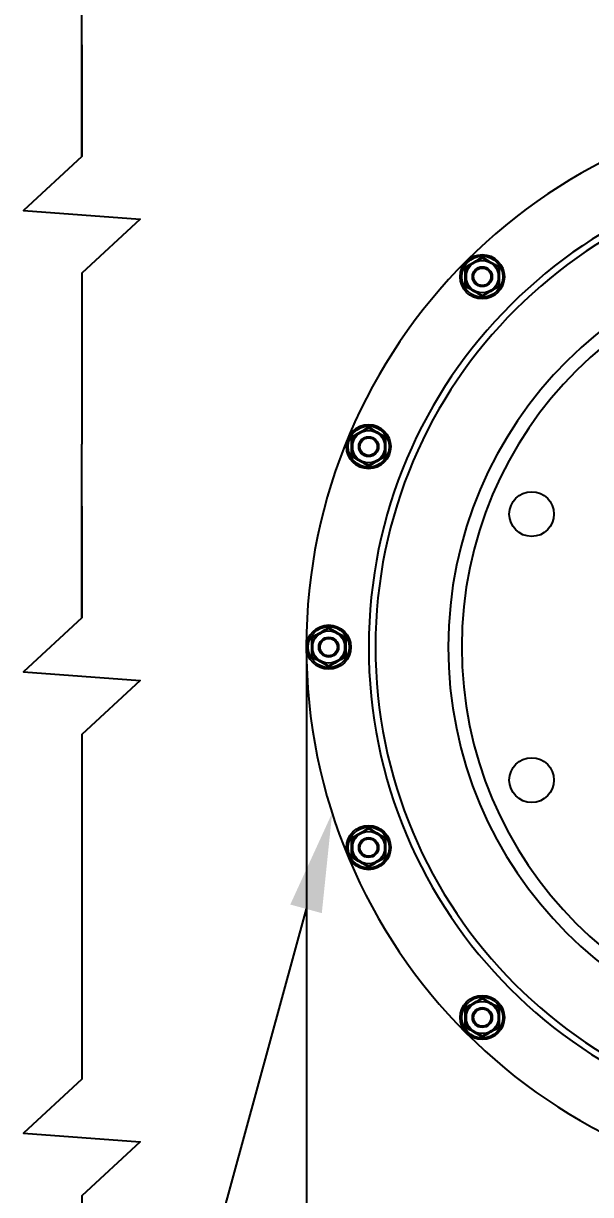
# Model space of a CAD drawing. Header units: millimetres. Extents: x 14017 to 18361, y 6223 to 10695.
# Drawn here: x 16383.8 to 16612, y 9833.7 to 10305.5 of the extents above; entities that cross this region are included whole.
import ezdxf
from ezdxf import colors
from ezdxf.entities.mleader import LeaderData, LeaderLine
from ezdxf.math import Vec2, Vec3

# ---------------------------------------------------------------- set-up
doc = ezdxf.new("R2010")
doc.units = ezdxf.units.MM
doc.header["$LTSCALE"] = 384.175
doc.header["$PDMODE"] = 3
doc.header["$PDSIZE"] = 8
doc.layers.get('0').update_dxf_attribs({"linetype": 'CONTINUOUS'})
doc.layers.get('Defpoints').update_dxf_attribs({"linetype": 'CONTINUOUS'})
doc.layers.add('02___PRT_ALL_AXES', color=7, linetype='CONTINUOUS')
doc.styles.get("Standard").update_dxf_attribs({"font": 'calibri.ttf'})
doc.dimstyles.get("Standard").update_dxf_attribs({"dimtxt": 43.75, "dimasz": 43.75, "dimexe": 1.5, "dimexo": 1, "dimtad": 1, "dimdsep": 46, "dimtxsty": 'Standard', "dimblk": '_FILLED', "dimblk1": '_FILLED', "dimblk2": '_FILLED', "dimcen": 0.09, "dimazin": 2, "dimtol": 1, "dimtp": 0.01, "dimtm": 0.01, "dimtfac": 1, "dimtofl": 0, "dimtmove": 0, "dimatfit": 3, "dimldrblk": '_FILLED', "dimfxl": 1, "dimtolj": 1, "dimarcsym": 0})

# ---------------------------------------------------------------- blocks, each defined once
blk = doc.blocks.new('_FILLED')
at = {"color": 0, "linetype": 'ByBlock'}
blk.add_solid([(0, 0), (-1, 0.214), (-1, -0.214)], dxfattribs=at)
blk = doc.blocks.new('*D562')
at = {"color": 0, "lineweight": -2}
for p, q in [((16497.67, 10053.24), (16497.67, 9775.24)), ((16937.67, 10053), (16937.67, 9775.24)), ((16541.42, 9776.74), (16644.64, 9776.74)), ((16893.92, 9776.74), (16790.7, 9776.74))]:
    blk.add_line(p, q, dxfattribs=at)
at = {"layer": 'Defpoints', "color": 0}
for p in [(16497.67, 10054.24), (16937.67, 10054), (16937.67, 9776.74)]:
    blk.add_point(p, dxfattribs=at)
at = {"color": 0, "linetype": 'ByBlock', "lineweight": -2, "xscale": 43.75, "yscale": 43.75, "zscale": 43.75, "rotation": 180}
blk.add_blockref('_FILLED', (16497.67, 9776.74), dxfattribs=at)
at = {"color": 0, "linetype": 'ByBlock', "lineweight": -2, "xscale": 43.75, "yscale": 43.75, "zscale": 43.75}
blk.add_blockref('_FILLED', (16937.67, 9776.74), dxfattribs=at)
at = {"color": 0, "insert": (16717.67, 9776.74), "char_height": 43.75, "attachment_point": 5}
blk.add_mtext('\\A1;\\A1;%%C400', dxfattribs=at)

msp = doc.modelspace()

# ---------------------------------------------------------------- linework, layer by layer
for p, q in [((16407.32688, 10251.85192), (16407.32688, 10321.85192)), ((16407.32688, 10251.85192), (16407.32688, 10321.85192)), ((16407.32688, 10066.02986), (16407.32688, 10136.02986)), ((16407.32688, 10066.02986), (16407.32688, 10136.02986))]:
    msp.add_line(p, q)
at = {"linetype": 'Continuous'}
for p, q in [((16568.46907, 10210.94071), (16561.9692, 10207.1877)), ((16574.9692, 10207.18816), (16568.46907, 10210.94071)), ((16561.9692, 10207.1877), (16561.96947, 10199.68215)), ((16574.96947, 10199.68261), (16574.9692, 10207.18816)), ((16561.96947, 10199.68215), (16568.4696, 10195.9296)), ((16568.4696, 10195.9296), (16574.96947, 10199.68261)), ((16522.73002, 10142.48738), (16516.23015, 10138.73437)), ((16529.23015, 10138.73483), (16522.73002, 10142.48738)), ((16516.23015, 10138.73437), (16516.23042, 10131.22882)), ((16529.23042, 10131.22928), (16529.23015, 10138.73483)), ((16516.23042, 10131.22882), (16522.73055, 10127.47627)), ((16522.73055, 10127.47627), (16529.23042, 10131.22928)), ((16506.6686, 10061.74118), (16500.16873, 10057.98817)), ((16500.16873, 10057.98817), (16500.169, 10050.48262)), ((16513.16873, 10057.98863), (16506.6686, 10061.74118)), ((16513.169, 10050.48308), (16513.16873, 10057.98863)), ((16500.169, 10050.48262), (16506.66913, 10046.73007)), ((16506.66913, 10046.73007), (16513.169, 10050.48308)), ((16522.73002, 9980.99497), (16516.23015, 9977.24197)), ((16516.23015, 9977.24197), (16516.23042, 9969.73641)), ((16529.23015, 9977.24243), (16522.73002, 9980.99497)), ((16529.23042, 9969.73687), (16529.23015, 9977.24243)), ((16516.23042, 9969.73641), (16522.73055, 9965.98387)), ((16522.73055, 9965.98387), (16529.23042, 9969.73687)), ((16568.46907, 9912.54165), (16561.9692, 9908.78864)), ((16574.9692, 9908.7891), (16568.46907, 9912.54165)), ((16561.9692, 9908.78864), (16561.96947, 9901.28309)), ((16574.96947, 9901.28355), (16574.9692, 9908.7891)), ((16561.96947, 9901.28309), (16568.4696, 9897.53054)), ((16568.4696, 9897.53054), (16574.96947, 9901.28355))]:
    msp.add_line(p, q, dxfattribs=at)
for points in [[(16407.32688, 10296.8446), (16407.32688, 10251.85192), (16383.84028, 10230.07541), (16430.81347, 10226.62843), (16407.32688, 10204.85192), (16407.32688, 10136.02986)], [(16407.32688, 10296.8446), (16407.32688, 10251.85192), (16383.84028, 10230.07541), (16430.81347, 10226.62843), (16407.32688, 10204.85192), (16407.32688, 10136.02986)], [(16407.32688, 10111.02254), (16407.32688, 10066.02986), (16383.84028, 10044.25335), (16430.81347, 10040.80637), (16407.32688, 10019.02986), (16407.32688, 9950.2078)], [(16407.32688, 10111.02254), (16407.32688, 10066.02986), (16383.84028, 10044.25335), (16430.81347, 10040.80637), (16407.32688, 10019.02986), (16407.32688, 9950.2078)], [(16407.32688, 10019.02986), (16407.32688, 9880.2078), (16383.84028, 9858.43129), (16430.81347, 9854.98431), (16407.32688, 9833.2078), (16407.32688, 9764.38574)], [(16407.32688, 9925.20048), (16407.32688, 9880.2078), (16383.84028, 9858.43129), (16430.81347, 9854.98431), (16407.32688, 9833.2078), (16407.32688, 9764.38574)]]:
    msp.add_lwpolyline(points)
for centre, radius in [((16568.46934, 10203.43515), 8.91272), ((16568.46934, 10203.43515), 8.24637), ((16568.46934, 10203.43515), 6.5), ((16568.46934, 10203.43515), 4), ((16568.46934, 10203.43515), 3.5), ((16522.73029, 10134.98183), 8.91272), ((16522.73029, 10134.98183), 8.24637), ((16522.73029, 10134.98183), 6.5), ((16522.73029, 10134.98183), 4), ((16522.73029, 10134.98183), 3.5), ((16506.66887, 10054.23562), 8.91272), ((16506.66887, 10054.23562), 8.24637), ((16506.66887, 10054.23562), 6.5), ((16506.66887, 10054.23562), 4), ((16506.66887, 10054.23562), 3.5), ((16522.73029, 9973.48942), 8.91272), ((16522.73029, 9973.48942), 8.24637), ((16522.73029, 9973.48942), 6.5), ((16522.73029, 9973.48942), 4), ((16522.73029, 9973.48942), 3.5), ((16568.46934, 9905.03609), 8.91272), ((16568.46934, 9905.03609), 8.24637), ((16568.46934, 9905.03609), 6.5), ((16568.46934, 9905.03609), 4), ((16568.46934, 9905.03609), 3.5)]:
    msp.add_circle(centre, radius, dxfattribs=at)
for points in [[(16561.6173, 10207.39085), (16562.76536, 10208.03957), (16565.05996, 10209.33989), (16567.33327, 10210.67707), (16568.46906, 10211.34704)], [(16568.46905, 10211.34704), (16569.6049, 10210.67715), (16571.8783, 10209.34013), (16574.17298, 10208.03998), (16575.32109, 10207.39134)], [(16568.46962, 10195.52327), (16567.33378, 10196.19316), (16565.06037, 10197.53017), (16562.76569, 10198.83033), (16561.61758, 10199.47897)], [(16575.32137, 10199.47946), (16574.17331, 10198.83073), (16571.87872, 10197.53042), (16569.60541, 10196.19324), (16568.46961, 10195.52327)], [(16515.87825, 10138.93753), (16517.02631, 10139.58625), (16519.32091, 10140.88657), (16521.59422, 10142.22374), (16522.73001, 10142.89372)], [(16522.73, 10142.89372), (16523.86584, 10142.22382), (16526.13925, 10140.88681), (16528.43393, 10139.58665), (16529.58204, 10138.93801)], [(16522.73057, 10127.06994), (16521.59473, 10127.73983), (16519.32132, 10129.07685), (16517.02664, 10130.377), (16515.87853, 10131.02564)], [(16529.58232, 10131.02613), (16528.43426, 10130.37741), (16526.13967, 10129.07709), (16523.86636, 10127.73991), (16522.73056, 10127.06994)], [(16499.81683, 10058.19132), (16500.9649, 10058.84004), (16503.25949, 10060.14036), (16505.5328, 10061.47754), (16506.66859, 10062.14751)], [(16506.66858, 10062.14751), (16507.80443, 10061.47762), (16510.07783, 10060.1406), (16512.37251, 10058.84045), (16513.52063, 10058.19181)], [(16506.66915, 10046.32374), (16505.53331, 10046.99363), (16503.2599, 10048.33064), (16500.96522, 10049.6308), (16499.81711, 10050.27944)], [(16513.52091, 10050.27992), (16512.37284, 10049.6312), (16510.07825, 10048.33088), (16507.80494, 10046.99371), (16506.66914, 10046.32374)], [(16515.87825, 9977.44512), (16517.02631, 9978.09384), (16519.32091, 9979.39416), (16521.59422, 9980.73133), (16522.73001, 9981.40131)], [(16522.73, 9981.40131), (16523.86584, 9980.73141), (16526.13925, 9979.3944), (16528.43393, 9978.09424), (16529.58204, 9977.4456)], [(16522.73057, 9965.57753), (16521.59473, 9966.24742), (16519.32132, 9967.58444), (16517.02664, 9968.8846), (16515.87853, 9969.53324)], [(16529.58232, 9969.53372), (16528.43426, 9968.885), (16526.13967, 9967.58468), (16523.86636, 9966.24751), (16522.73056, 9965.57753)], [(16561.6173, 9908.99179), (16562.76536, 9909.64051), (16565.05996, 9910.94083), (16567.33327, 9912.27801), (16568.46906, 9912.94798)], [(16568.46905, 9912.94798), (16569.6049, 9912.27809), (16571.8783, 9910.94107), (16574.17298, 9909.64092), (16575.32109, 9908.99228)], [(16568.46962, 9897.1242), (16567.33378, 9897.7941), (16565.06037, 9899.13111), (16562.76569, 9900.43127), (16561.61758, 9901.07991)], [(16575.32137, 9901.08039), (16574.17331, 9900.43167), (16571.87872, 9899.13135), (16569.60541, 9897.79418), (16568.46961, 9897.1242)]]:
    msp.add_open_spline(points, degree=3, dxfattribs=at)
for points, knots in [([(16568.46906, 10210.9407), (16568.46906, 10210.90013), (16568.47007, 10211.21159), (16568.46906, 10211.25217), (16568.46906, 10211.34704)], [0, 0, 0, 0, 0.29956188, 1, 1, 1, 1]), ([(16561.6176, 10199.47896), (16561.6299, 10200.80673), (16561.65101, 10203.44407), (16561.62955, 10206.0814), (16561.61732, 10207.39086)], [0, 0, 0, 0, 0.503470775, 1, 1, 1, 1]), ([(16561.9692, 10207.1877), (16561.96937, 10207.18701), (16561.96503, 10207.19095), (16561.96142, 10207.19171), (16561.95157, 10207.19823), (16561.9399, 10207.20475), (16561.92461, 10207.21381), (16561.89908, 10207.22862), (16561.86106, 10207.25065), (16561.80926, 10207.28041), (16561.75021, 10207.31429), (16561.68544, 10207.35155), (16561.64051, 10207.37746), (16561.61732, 10207.39085)], [0, 0, 0, 0, 0.005270768, 0.020858191, 0.046282368, 0.081003533, 0.124365062, 0.175697192, 0.299730798, 0.448270882, 0.617065146, 0.802297204, 1, 1, 1, 1]), ([(16575.32108, 10207.39133), (16575.29789, 10207.37794), (16575.25296, 10207.35203), (16575.18819, 10207.31476), (16575.12914, 10207.28089), (16575.07733, 10207.25111), (16575.03931, 10207.22909), (16575.01379, 10207.21427), (16574.99848, 10207.20522), (16574.98688, 10207.19868), (16574.97688, 10207.1922), (16574.97354, 10207.19136), (16574.96892, 10207.18751), (16574.9692, 10207.18816)], [0, 0, 0, 0, 0.197705209, 0.382939848, 0.551741292, 0.700291465, 0.824330592, 0.875663154, 0.919023194, 0.953740564, 0.97915805, 0.994736811, 1, 1, 1, 1]), ([(16575.32108, 10207.39134), (16575.30877, 10206.06371), (16575.28767, 10203.42638), (16575.30912, 10200.78904), (16575.32136, 10199.47945)], [0, 0, 0, 0, 0.503419542, 1, 1, 1, 1]), ([(16561.96948, 10199.68214), (16561.96977, 10199.68279), (16561.96514, 10199.67898), (16561.96179, 10199.67818), (16561.95173, 10199.67183), (16561.94005, 10199.66545), (16561.92464, 10199.65658), (16561.89901, 10199.64195), (16561.86095, 10199.61999), (16561.80925, 10199.59002), (16561.75037, 10199.5558), (16561.6857, 10199.51832), (16561.64078, 10199.49236), (16561.61758, 10199.47897)], [0, 0, 0, 0, 0.005246527, 0.020788041, 0.046167334, 0.080859382, 0.124204947, 0.175529424, 0.299562897, 0.448123589, 0.616956491, 0.802239647, 1, 1, 1, 1]), ([(16575.32137, 10199.47945), (16575.29817, 10199.49285), (16575.25325, 10199.5188), (16575.18857, 10199.55627), (16575.12971, 10199.59048), (16575.07798, 10199.62048), (16575.03997, 10199.64237), (16575.01424, 10199.65711), (16574.99906, 10199.66572), (16574.98676, 10199.6728), (16574.97889, 10199.67709), (16574.97372, 10199.68031), (16574.97191, 10199.68087), (16574.96929, 10199.68329), (16574.96946, 10199.6826)], [0, 0, 0, 0, 0.197757183, 0.383035853, 0.551868359, 0.700432958, 0.824469569, 0.875795596, 0.919142329, 0.953834439, 0.979211825, 0.988239588, 0.994751198, 1, 1, 1, 1]), ([(16568.46962, 10195.52327), (16568.46961, 10195.61814), (16568.47062, 10195.65872), (16568.46959, 10195.97018), (16568.46959, 10195.92961)], [0, 0, 0, 0, 0.700434158, 1, 1, 1, 1]), ([(16522.73001, 10142.48737), (16522.73001, 10142.4468), (16522.73102, 10142.75827), (16522.73001, 10142.79884), (16522.73001, 10142.89371)], [0, 0, 0, 0, 0.29956188, 1, 1, 1, 1]), ([(16515.87855, 10131.02564), (16515.89085, 10132.35341), (16515.91196, 10134.99074), (16515.8905, 10137.62807), (16515.87827, 10138.93753)], [0, 0, 0, 0, 0.503470775, 1, 1, 1, 1]), ([(16516.23015, 10138.73437), (16516.23032, 10138.73368), (16516.22598, 10138.73762), (16516.22237, 10138.73839), (16516.21252, 10138.7449), (16516.20085, 10138.75142), (16516.18556, 10138.76048), (16516.16003, 10138.7753), (16516.12201, 10138.79732), (16516.07021, 10138.82709), (16516.01116, 10138.86096), (16515.94639, 10138.89822), (16515.90146, 10138.92413), (16515.87827, 10138.93752)], [0, 0, 0, 0, 0.005270768, 0.020858191, 0.046282368, 0.081003533, 0.124365062, 0.175697192, 0.299730798, 0.448270882, 0.617065146, 0.802297204, 1, 1, 1, 1]), ([(16529.58202, 10138.938), (16529.55884, 10138.92462), (16529.51391, 10138.8987), (16529.44914, 10138.86143), (16529.39009, 10138.82756), (16529.33828, 10138.79779), (16529.30025, 10138.77576), (16529.27474, 10138.76094), (16529.25942, 10138.75189), (16529.24783, 10138.74535), (16529.23783, 10138.73888), (16529.23449, 10138.73803), (16529.22987, 10138.73418), (16529.23015, 10138.73483)], [0, 0, 0, 0, 0.197705209, 0.382939848, 0.551741292, 0.700291465, 0.824330592, 0.875663154, 0.919023194, 0.953740564, 0.97915805, 0.994736811, 1, 1, 1, 1]), ([(16529.58203, 10138.93802), (16529.56972, 10137.61039), (16529.54862, 10134.97305), (16529.57007, 10132.33572), (16529.5823, 10131.02612)], [0, 0, 0, 0, 0.503419542, 1, 1, 1, 1]), ([(16516.23043, 10131.22881), (16516.23072, 10131.22947), (16516.22609, 10131.22566), (16516.22274, 10131.22485), (16516.21268, 10131.2185), (16516.201, 10131.21213), (16516.18559, 10131.20325), (16516.15996, 10131.18863), (16516.1219, 10131.16666), (16516.0702, 10131.13669), (16516.01132, 10131.10247), (16515.94665, 10131.065), (16515.90173, 10131.03904), (16515.87853, 10131.02564)], [0, 0, 0, 0, 0.005246527, 0.020788041, 0.046167334, 0.080859382, 0.124204947, 0.175529424, 0.299562897, 0.448123589, 0.616956491, 0.802239647, 1, 1, 1, 1]), ([(16529.58232, 10131.02613), (16529.55912, 10131.03952), (16529.5142, 10131.06548), (16529.44952, 10131.10295), (16529.39066, 10131.13715), (16529.33892, 10131.16715), (16529.30092, 10131.18904), (16529.27519, 10131.20378), (16529.26001, 10131.21239), (16529.24771, 10131.21948), (16529.23984, 10131.22377), (16529.23467, 10131.22698), (16529.23286, 10131.22754), (16529.23024, 10131.22996), (16529.2304, 10131.22927)], [0, 0, 0, 0, 0.197757183, 0.383035853, 0.551868359, 0.700432958, 0.824469569, 0.875795596, 0.919142329, 0.953834439, 0.979211825, 0.988239588, 0.994751198, 1, 1, 1, 1]), ([(16522.73057, 10127.06994), (16522.73056, 10127.16481), (16522.73157, 10127.20539), (16522.73054, 10127.51686), (16522.73054, 10127.47628)], [0, 0, 0, 0, 0.700434158, 1, 1, 1, 1]), ([(16506.66859, 10061.74117), (16506.66859, 10061.70059), (16506.6696, 10062.01206), (16506.66859, 10062.05264), (16506.66859, 10062.14751)], [0, 0, 0, 0, 0.29956188, 1, 1, 1, 1]), ([(16499.81713, 10050.27943), (16499.82943, 10051.6072), (16499.85054, 10054.24454), (16499.82909, 10056.88187), (16499.81685, 10058.19133)], [0, 0, 0, 0, 0.503470775, 1, 1, 1, 1]), ([(16500.16873, 10057.98817), (16500.1689, 10057.98748), (16500.16456, 10057.99142), (16500.16095, 10057.99218), (16500.1511, 10057.9987), (16500.13943, 10058.00522), (16500.12414, 10058.01428), (16500.09861, 10058.02909), (16500.0606, 10058.05111), (16500.00879, 10058.08088), (16499.94974, 10058.11476), (16499.88497, 10058.15201), (16499.84004, 10058.17793), (16499.81685, 10058.19131)], [0, 0, 0, 0, 0.005270768, 0.020858191, 0.046282368, 0.081003533, 0.124365062, 0.175697192, 0.299730798, 0.448270882, 0.617065146, 0.802297204, 1, 1, 1, 1]), ([(16513.52061, 10058.1918), (16513.49742, 10058.17841), (16513.45249, 10058.1525), (16513.38772, 10058.11523), (16513.32867, 10058.08135), (16513.27686, 10058.05158), (16513.23884, 10058.02956), (16513.21332, 10058.01474), (16513.19801, 10058.00569), (16513.18641, 10057.99915), (16513.17641, 10057.99267), (16513.17307, 10057.99183), (16513.16845, 10057.98798), (16513.16873, 10057.98863)], [0, 0, 0, 0, 0.197705209, 0.382939848, 0.551741292, 0.700291465, 0.824330592, 0.875663154, 0.919023194, 0.953740564, 0.97915805, 0.994736811, 1, 1, 1, 1]), ([(16513.52061, 10058.19181), (16513.5083, 10056.86418), (16513.4872, 10054.22684), (16513.50865, 10051.58951), (16513.52089, 10050.27992)], [0, 0, 0, 0, 0.503419542, 1, 1, 1, 1]), ([(16500.16901, 10050.48261), (16500.1693, 10050.48326), (16500.16467, 10050.47945), (16500.16132, 10050.47865), (16500.15126, 10050.4723), (16500.13958, 10050.46592), (16500.12417, 10050.45704), (16500.09854, 10050.44242), (16500.06048, 10050.42046), (16500.00878, 10050.39049), (16499.9499, 10050.35627), (16499.88523, 10050.31879), (16499.84031, 10050.29283), (16499.81711, 10050.27944)], [0, 0, 0, 0, 0.005246527, 0.020788041, 0.046167334, 0.080859382, 0.124204947, 0.175529424, 0.299562897, 0.448123589, 0.616956491, 0.802239647, 1, 1, 1, 1]), ([(16513.5209, 10050.27992), (16513.49771, 10050.29332), (16513.45278, 10050.31927), (16513.3881, 10050.35674), (16513.32924, 10050.39095), (16513.27751, 10050.42095), (16513.2395, 10050.44284), (16513.21377, 10050.45757), (16513.19859, 10050.46619), (16513.18629, 10050.47327), (16513.17842, 10050.47756), (16513.17325, 10050.48078), (16513.17144, 10050.48134), (16513.16882, 10050.48376), (16513.16899, 10050.48307)], [0, 0, 0, 0, 0.197757183, 0.383035853, 0.551868359, 0.700432958, 0.824469569, 0.875795596, 0.919142329, 0.953834439, 0.979211825, 0.988239588, 0.994751198, 1, 1, 1, 1]), ([(16506.66915, 10046.32374), (16506.66914, 10046.41861), (16506.67015, 10046.45919), (16506.66912, 10046.77065), (16506.66912, 10046.73008)], [0, 0, 0, 0, 0.700434158, 1, 1, 1, 1]), ([(16515.87855, 9969.53323), (16515.89085, 9970.861), (16515.91196, 9973.49833), (16515.8905, 9976.13566), (16515.87827, 9977.44513)], [0, 0, 0, 0, 0.503470775, 1, 1, 1, 1]), ([(16516.23015, 9977.24197), (16516.23032, 9977.24127), (16516.22598, 9977.24521), (16516.22237, 9977.24598), (16516.21252, 9977.2525), (16516.20085, 9977.25902), (16516.18556, 9977.26808), (16516.16003, 9977.28289), (16516.12201, 9977.30491), (16516.07021, 9977.33468), (16516.01116, 9977.36855), (16515.94639, 9977.40581), (16515.90146, 9977.43172), (16515.87827, 9977.44511)], [0, 0, 0, 0, 0.005270768, 0.020858191, 0.046282368, 0.081003533, 0.124365062, 0.175697192, 0.299730798, 0.448270882, 0.617065146, 0.802297204, 1, 1, 1, 1]), ([(16522.73001, 9980.99496), (16522.73001, 9980.95439), (16522.73102, 9981.26586), (16522.73001, 9981.30643), (16522.73001, 9981.40131)], [0, 0, 0, 0, 0.29956188, 1, 1, 1, 1]), ([(16529.58202, 9977.4456), (16529.55884, 9977.43221), (16529.51391, 9977.40629), (16529.44914, 9977.36903), (16529.39009, 9977.33515), (16529.33828, 9977.30538), (16529.30025, 9977.28335), (16529.27474, 9977.26854), (16529.25942, 9977.25948), (16529.24783, 9977.25294), (16529.23783, 9977.24647), (16529.23449, 9977.24562), (16529.22987, 9977.24177), (16529.23015, 9977.24243)], [0, 0, 0, 0, 0.197705209, 0.382939848, 0.551741292, 0.700291465, 0.824330592, 0.875663154, 0.919023194, 0.953740564, 0.97915805, 0.994736811, 1, 1, 1, 1]), ([(16529.58203, 9977.44561), (16529.56972, 9976.11798), (16529.54862, 9973.48064), (16529.57007, 9970.84331), (16529.5823, 9969.53371)], [0, 0, 0, 0, 0.503419542, 1, 1, 1, 1]), ([(16516.23043, 9969.7364), (16516.23072, 9969.73706), (16516.22609, 9969.73325), (16516.22274, 9969.73244), (16516.21268, 9969.72609), (16516.201, 9969.71972), (16516.18559, 9969.71084), (16516.15996, 9969.69622), (16516.1219, 9969.67425), (16516.0702, 9969.64428), (16516.01132, 9969.61006), (16515.94665, 9969.57259), (16515.90173, 9969.54663), (16515.87853, 9969.53323)], [0, 0, 0, 0, 0.005246527, 0.020788041, 0.046167334, 0.080859382, 0.124204947, 0.175529424, 0.299562897, 0.448123589, 0.616956491, 0.802239647, 1, 1, 1, 1]), ([(16529.58232, 9969.53372), (16529.55912, 9969.54711), (16529.5142, 9969.57307), (16529.44952, 9969.61054), (16529.39066, 9969.64475), (16529.33892, 9969.67474), (16529.30092, 9969.69663), (16529.27519, 9969.71137), (16529.26001, 9969.71998), (16529.24771, 9969.72707), (16529.23984, 9969.73136), (16529.23467, 9969.73458), (16529.23286, 9969.73514), (16529.23024, 9969.73756), (16529.2304, 9969.73686)], [0, 0, 0, 0, 0.197757183, 0.383035853, 0.551868359, 0.700432958, 0.824469569, 0.875795596, 0.919142329, 0.953834439, 0.979211825, 0.988239588, 0.994751198, 1, 1, 1, 1]), ([(16522.73057, 9965.57753), (16522.73056, 9965.6724), (16522.73157, 9965.71298), (16522.73054, 9966.02445), (16522.73054, 9965.98387)], [0, 0, 0, 0, 0.700434158, 1, 1, 1, 1]), ([(16568.46906, 9912.54164), (16568.46906, 9912.50106), (16568.47007, 9912.81253), (16568.46906, 9912.85311), (16568.46906, 9912.94798)], [0, 0, 0, 0, 0.29956188, 1, 1, 1, 1]), ([(16561.6176, 9901.0799), (16561.6299, 9902.40767), (16561.65101, 9905.04501), (16561.62955, 9907.68234), (16561.61732, 9908.9918)], [0, 0, 0, 0, 0.503470775, 1, 1, 1, 1]), ([(16561.9692, 9908.78864), (16561.96937, 9908.78795), (16561.96503, 9908.79189), (16561.96142, 9908.79265), (16561.95157, 9908.79917), (16561.9399, 9908.80569), (16561.92461, 9908.81475), (16561.89908, 9908.82956), (16561.86106, 9908.85158), (16561.80926, 9908.88135), (16561.75021, 9908.91523), (16561.68544, 9908.95248), (16561.64051, 9908.9784), (16561.61732, 9908.99178)], [0, 0, 0, 0, 0.005270768, 0.020858191, 0.046282368, 0.081003533, 0.124365062, 0.175697192, 0.299730798, 0.448270882, 0.617065146, 0.802297204, 1, 1, 1, 1]), ([(16575.32108, 9908.99227), (16575.29789, 9908.97888), (16575.25296, 9908.95296), (16575.18819, 9908.9157), (16575.12914, 9908.88182), (16575.07733, 9908.85205), (16575.03931, 9908.83003), (16575.01379, 9908.81521), (16574.99848, 9908.80616), (16574.98688, 9908.79962), (16574.97688, 9908.79314), (16574.97354, 9908.7923), (16574.96892, 9908.78844), (16574.9692, 9908.7891)], [0, 0, 0, 0, 0.197705209, 0.382939848, 0.551741292, 0.700291465, 0.824330592, 0.875663154, 0.919023194, 0.953740564, 0.97915805, 0.994736811, 1, 1, 1, 1]), ([(16575.32108, 9908.99228), (16575.30877, 9907.66465), (16575.28767, 9905.02731), (16575.30912, 9902.38998), (16575.32136, 9901.08039)], [0, 0, 0, 0, 0.503419542, 1, 1, 1, 1]), ([(16561.96948, 9901.28308), (16561.96977, 9901.28373), (16561.96514, 9901.27992), (16561.96179, 9901.27912), (16561.95173, 9901.27277), (16561.94005, 9901.26639), (16561.92464, 9901.25751), (16561.89901, 9901.24289), (16561.86095, 9901.22093), (16561.80925, 9901.19096), (16561.75037, 9901.15674), (16561.6857, 9901.11926), (16561.64078, 9901.0933), (16561.61758, 9901.07991)], [0, 0, 0, 0, 0.005246527, 0.020788041, 0.046167334, 0.080859382, 0.124204947, 0.175529424, 0.299562897, 0.448123589, 0.616956491, 0.802239647, 1, 1, 1, 1]), ([(16568.46962, 9897.12421), (16568.46961, 9897.21908), (16568.47062, 9897.25965), (16568.46959, 9897.57112), (16568.46959, 9897.53055)], [0, 0, 0, 0, 0.700434158, 1, 1, 1, 1]), ([(16575.32137, 9901.08039), (16575.29817, 9901.09378), (16575.25325, 9901.11974), (16575.18857, 9901.15721), (16575.12971, 9901.19142), (16575.07798, 9901.22142), (16575.03997, 9901.24331), (16575.01424, 9901.25804), (16574.99906, 9901.26666), (16574.98676, 9901.27374), (16574.97889, 9901.27803), (16574.97372, 9901.28125), (16574.97191, 9901.28181), (16574.96929, 9901.28423), (16574.96946, 9901.28354)], [0, 0, 0, 0, 0.197757183, 0.383035853, 0.551868359, 0.700432958, 0.824469569, 0.875795596, 0.919142329, 0.953834439, 0.979211825, 0.988239588, 0.994751198, 1, 1, 1, 1])]:
    msp.add_open_spline(points, degree=3, knots=knots, dxfattribs=at)
at = {"layer": '02___PRT_ALL_AXES', "linetype": 'Continuous'}
for centre in [(16588.32573, 10107.8113), (16588.32573, 10000.65994)]:
    msp.add_circle(centre, 9, dxfattribs=at)
for radius in [220, 194.89893, 192.18745, 162.9051, 157.48215]:
    msp.add_arc((16717.66887, 10054.23562), radius, 0, 359.88, dxfattribs=at)

# ---------------------------------------------------------------- dimensions: what is measured, and where the dimension line sits
dim = msp.add_linear_dim(base=(16937.67335, 9776.74094), p1=(16497.66887, 10054.23562), p2=(16937.67335, 10054.00492), text='\\A1;%%C400', dimstyle='Standard', override={"dimtad": 0, "dimtih": 1, "dimtoh": 1, "dimdec": 4, "dimzin": 0, "dimtxsty": 'Standard', "dimcen": 62.865, "dimadec": 0, "dimazin": 0, "dimtdec": 4, "dimtzin": 0})
dim.commit()
dim.dimension.update_dxf_attribs({"geometry": '*D562', "text_midpoint": (16717.67111, 9776.74094)})

# ---------------------------------------------------------------- leaders
ml = msp.add_multileader_mtext('Standard')
ml.set_content('BLAST VALVE NORMALLY\\P CLOSE (BVNC)**')
ml.set_leader_properties(linetype='ByLayer')
ml.build(insert=Vec2(0, 0))
ml.multileader.update_dxf_attribs({"text_right_attachment_type": 6, "arrow_head_size": 40})
ctx = ml.context
ctx.base_point, ctx.char_height, ctx.arrow_head_size, ctx.plane_origin = Vec3(16436.60349, 9695.65508), 40, 40, Vec3(16880.44208, 9815.889)
ctx.right_attachment = 6
notes = []
notes.append((ctx, [(0, (1, 1, 0), (16428.60349, 9695.65508), (1, 0), 8, [(0, [(16508.06407, 9987.40876)], 0, [])])]))
ctx.mtext.insert, ctx.mtext.flow_direction = Vec3(16438.60349, 9721.16277), 5
for ctx, leaders in notes:
    for number, flags, end, landing, length, lines in leaders:
        leader = LeaderData()
        leader.index, (leader.has_last_leader_line, leader.has_dogleg_vector, leader.attachment_direction) = number, flags
        leader.last_leader_point, leader.dogleg_vector, leader.dogleg_length = Vec3(end), Vec3(landing), length
        for number, points, colour, breaks in lines:
            line = LeaderLine()
            line.index, line.vertices, line.color, line.breaks = number, Vec3.list(points), colors.encode_raw_color(colour), breaks
            leader.lines.append(line)
        ctx.leaders.append(leader)

doc.saveas('drawing.dxf')
